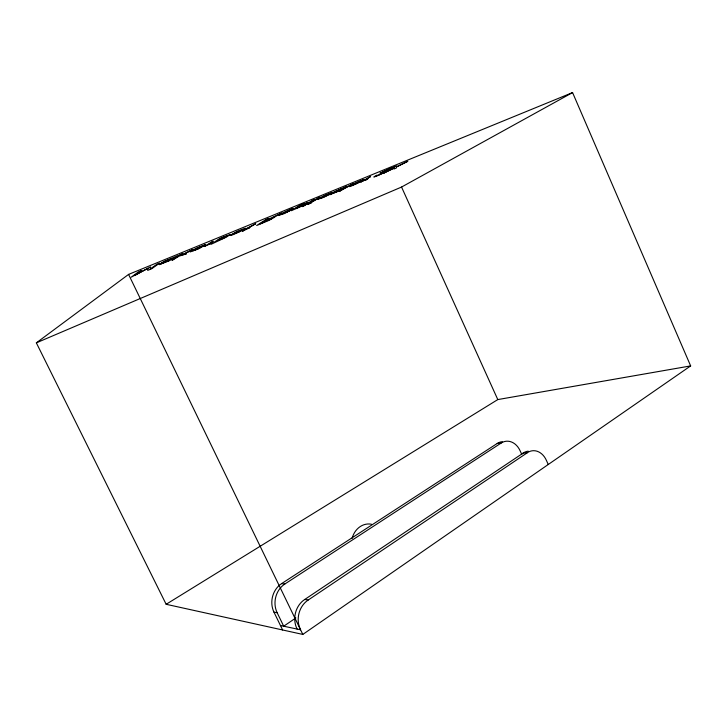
<?xml version="1.0" encoding="UTF-8"?>
<svg xmlns="http://www.w3.org/2000/svg" width="727" height="727" viewBox="0 0 727 727"><rect width="100%" height="100%" fill="white"/><g stroke="black" fill="none" stroke-linecap="round" stroke-linejoin="round"><path stroke-width="1.09" d="M36.35 342.853L128.579 274.406L572.567 92.574L690.65 365.908L302.814 634.426L166.156 604.291L36.35 342.853L401.549 187.048L572.567 92.574M295.871 617.95L283.703 626.211L277.16 612.734A20.901 18.166 -79.1 0 1 284.82 584.026L501.194 443.025A17.521 13.786 82.5 0 1 520.087 450.722L521.832 454.575M280.458 625.52L300.569 629.791A21.292 18.211 -79.6 0 1 308.266 599.984L527.339 452.73A17.73 13.704 82.9 0 1 546.468 460.536L548.249 464.489M297.098 629.055A21.147 18.12 -79.4 0 1 304.777 599.457L523.067 453.139A17.63 13.668 82.9 0 1 528.211 451.167M282.621 629.973L273.961 612.134A20.765 18.084 -78.9 0 1 281.594 583.617L497.195 443.479A17.421 13.749 82.5 0 1 502.302 441.68M166.156 604.291L497.795 399.577L690.65 365.908M197.68 248.952L201.388 246.989L192.746 250.742L196.599 249.434M497.195 443.479L501.194 443.025M523.067 453.139L527.339 452.73M281.594 583.617L284.82 584.026M304.777 599.457L308.266 599.984M273.961 612.134L277.16 612.734M128.579 274.406L302.814 634.426M401.549 187.048L497.795 399.577M352.059 538.471A20.265 17.23 -88.3 0 1 371.397 524.212M393.934 167.001L393.907 168.046L383.283 173.38L394.161 168.146L393.925 169L396.433 167.964L396.56 166.956L407.829 161.294L396.333 166.846L396.542 165.929L393.934 167.001M218.045 240.31L223.325 238.365L227.76 235.666L222.989 237.42L218.045 240.31M147.963 268.318L147.69 270.399L151.779 268.708L159.549 263.192L156.759 264.337L150.28 268.972L150.607 266.864L135.031 275.251L141.42 270.635L138.557 271.816L131.142 277.214L147.963 268.318M202.969 245.799L205.541 244.645L196.644 248.043L190.156 251.96L198.053 249.007L204.787 245.381L193.864 249.861L202.969 245.799M230.314 235.303L230.541 235.493A7.097 0.545 -24.6 0 0 233.049 234.685L241.173 231.041L245.462 228.269L236.911 231.513L230.314 235.303M295.871 208.349L305.176 203.851L295.871 208.349M363.664 179.605L358.647 182.731L351.277 186.039A6.57 0.473 -25.2 0 1 349.423 186.594L355.358 182.986L363.664 179.605M363.918 180.56L366.326 179.842L367.717 179.015L365.336 179.878L370.543 176.597L360.665 182.15L363.918 180.56M159.367 264.601L169.564 260.639L177.67 255.75L164.002 261.456L161.021 263.256L169.364 260.284L159.367 264.601M307.694 202.606L301.859 206.177L291.191 210.73L301.314 204.378L303.55 203.46L299.788 205.823L307.694 202.606M233.022 234.076L238.692 232.022L242.845 229.396L233.022 234.076M332.403 192.846C345.607 188.02 334.147 193.1 332.403 193.318L329.695 194.754L337.737 191.465L346.952 186.276L332.403 192.846M380.103 173.126C390.69 170.073 372.215 178.124 377.186 175.152C363.709 181.759 395.752 168.4 382.62 171.881L392.471 167.601L380.103 173.126M230.35 234.485L226.306 237.147L211.094 244.29L219.863 238.447L230.35 234.485M279.041 215.265L284.112 213.665L292.581 209.303L282.812 213.32C303.686 204.096 288.074 209.585 279.041 215.265M274.615 217.246L269.063 220.345L256.667 225.515L266.073 219.472L268.636 218.427L264.546 221.053L281.667 213.075L273.57 217.473L274.615 217.246M164.111 261.784L171.399 258.848L164.111 261.784M317.744 199.362L323.797 197.29L328.504 194.872L320.08 198.535L324.887 195.608L328.777 194.291C338.891 189.602 320.625 196.626 317.744 199.362M341.154 189.029L334.856 191.783L341.154 189.029M352.068 185.149L351.704 185.485L356.566 183.549L361.292 180.669L352.068 185.149M272.025 218.418L260.275 223.789L263.474 221.735L272.025 218.418M209.558 243.627L209.176 243.945L212.538 242.836L204.441 246.426L213.229 241.164L209.558 243.627M281.922 213.892L281.404 214.292L289.328 210.848L281.922 213.892M180.114 254.759L172.008 260.384L179.142 256.131L186.357 253.868L182.84 254.695L192.773 249.561L181.705 254.959L180.332 255.304L182.595 253.732L180.114 254.759M243.372 230.195L242.464 230.786L244.354 230.005L242.5 231.204L248.934 228.124L249.852 227.524L247.634 228.442L255.722 223.725L243.372 230.195M312.583 200.388L302.541 206.622L314.764 199.489L312.583 200.388M309.302 203.56L307.921 204.414L311.483 202.66L309.302 203.56M318.026 198.153L310.656 202.715L320.234 197.244L318.026 198.153M341.063 190.011L340.018 190.647L341.69 189.956L339.582 191.237L353.449 183.613L341.063 190.011"/></g></svg>
